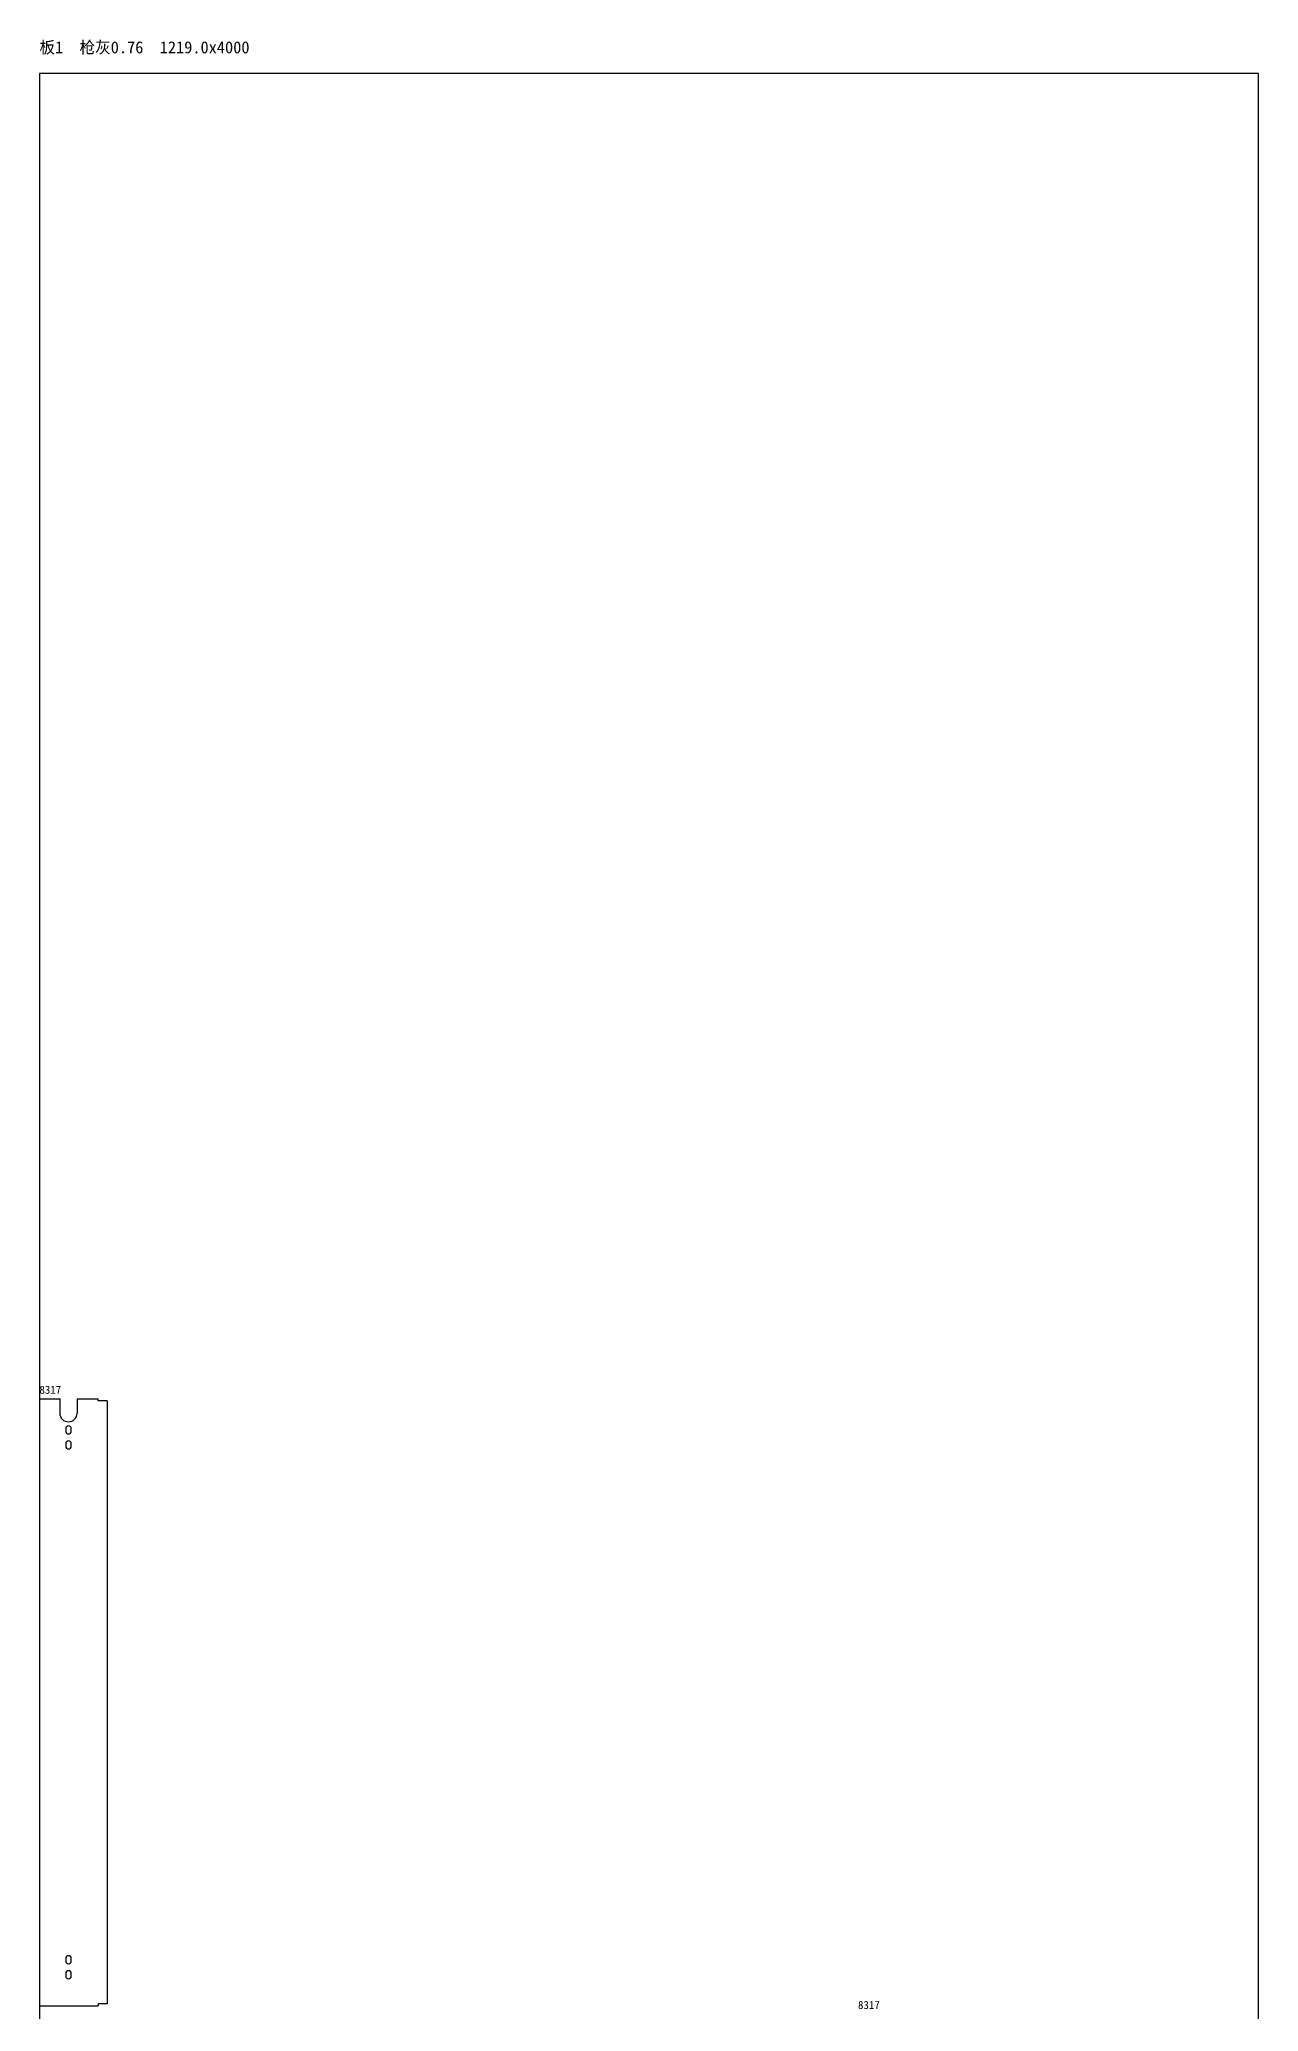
# Model space of a CAD drawing. Header units: metres. Extents: x 0 to 1219, y 0 to 4034.
# Drawn here: x 0 to 1219, y 2062 to 4034 of the extents above; entities that cross this region are included whole.
import ezdxf

# ---------------------------------------------------------------- set-up
doc = ezdxf.new("R2010")
doc.units = ezdxf.units.M

# ---------------------------------------------------------------- blocks, each defined once
blk = doc.blocks.new('KB__-___-8317-__11_7')
for p, q in [((0, 607), (0, 0)), ((0, 607), (20.4, 607)), ((20.4, 607), (20.4, 592.6)), ((37.7, 607), (37.7, 592.6)), ((37.7, 607), (58.6, 607)), ((58.6, 605), (58.6, 607)), ((67.6, 605), (58.6, 605)), ((67.6, 605), (67.6, 2)), ((0, 0), (58.6, 0)), ((67.6, 2), (58.6, 2)), ((58.6, 2), (58.6, 0))]:
    blk.add_line(p, q)
for points in [[(31.8, 577.1, 1), (26.3, 577.1), (26.3, 574.6, 1), (31.8, 574.6)], [(31.8, 562.1, 1), (26.3, 562.1), (26.3, 559.6, 1), (31.8, 559.6)], [(31.8, 47.5, 1), (26.3, 47.5), (26.3, 45, 1), (31.8, 45)], [(31.8, 32.5, 1), (26.3, 32.5), (26.3, 30, 1), (31.8, 30)]]:
    blk.add_lwpolyline(points, format="xyb", close=True)
blk.add_arc((29, 592.6), 8.65, 180, 0)

msp = doc.modelspace()

# ---------------------------------------------------------------- linework, layer by layer
at = {"color": 3}
msp.add_lwpolyline([(0, 0), (1219, 0), (1219, 4000), (0, 4000)], close=True, dxfattribs=at)

# ---------------------------------------------------------------- block references
msp.add_blockref('KB__-___-8317-__11_7', (0, 2068))

# ---------------------------------------------------------------- texts
at = {"color": 5}
msp.add_text('板1  枪灰0.76  1219.0x4000', height=12, dxfattribs=at).set_placement((0, 4020))
for p in [(0, 2680), (818.5, 2065)]:
    msp.add_text('8317', height=8).set_placement(p)

doc.saveas('drawing.dxf')
